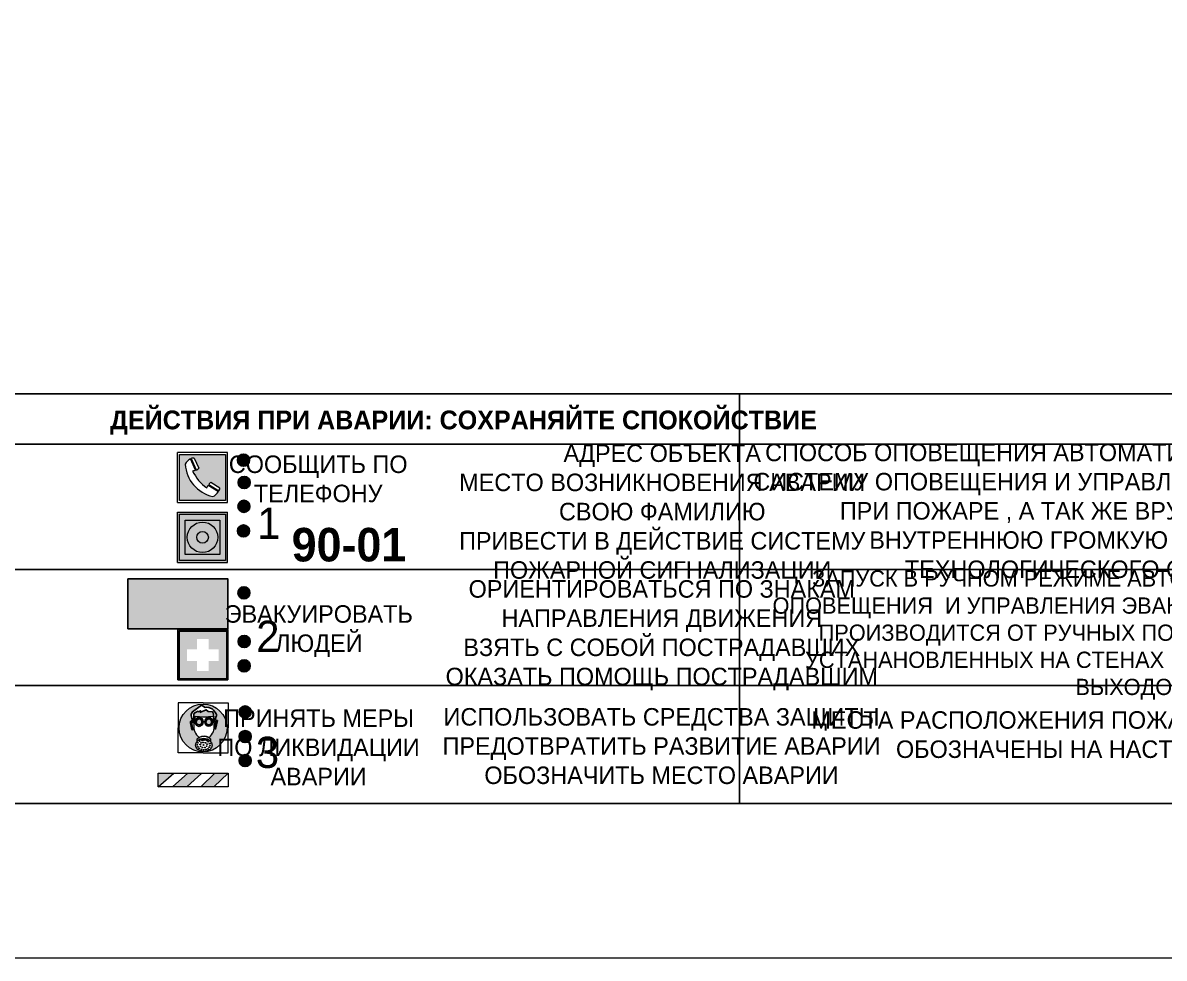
# Model space of a CAD drawing. Header units: millimetres. Extents: x 13810 to 67229, y 12374 to 21950.
# Drawn here: x 33585.7 to 33768.2, y 13755.9 to 13905.4 of the extents above; entities that cross this region are included whole.
import ezdxf

# ---------------------------------------------------------------- set-up
doc = ezdxf.new("R2010")
doc.units = ezdxf.units.MM
doc.styles.add('обычный', font='arial.ttf')

# ---------------------------------------------------------------- blocks, each defined once
blk = doc.blocks.new('A$C38D26F80')
h = blk.add_hatch(color=5)
h.dxf.hatch_style = 1
h.paths.add_polyline_path([(-8.77, -4.48, 1), (-0.19, -4.48, 1)])
h.paths.add_polyline_path([(-6.75, -3.58), (-6.75, -3.31), (-6.62, -3.22), (-6.5, -3.22), (-6.42, -3.3), (-6.39, -3.28), (-6.59, -2.23), (-6.59, -2.01), (-6.38, -1.58), (-4.76, -0.4), (-4.13, -0.79, -0.362848), (-2.1, -2.1, -0.201049), (-2.17, -2.48, 0.085434), (-2.26, -3.13), (-1.9, -3.16), (-2.25, -4.7), (-2.4, -4.59), (-2.43, -4.34), (-2.36, -4.34), (-2.14, -3.34), (-2.47, -3.42), (-2.58, -1.95), (-2.77, -1.58), (-3.58, -1.52), (-3.92, -1.26), (-5.05, -1.73), (-4.87, -1.39), (-5.41, -1.6), (-5.41, -1.46), (-6.13, -1.87), (-6.18, -3.5), (-6.56, -3.47), (-6.37, -4.59), (-6.16, -4.43), (-6.16, -4.66), (-6.36, -4.79), (-6.37, -4.8), (-6.51, -4.76)], flags=16)
h.paths.add_polyline_path([(-6.51, -4.76), (-6.36, -4.79), (-6.37, -4.8)], flags=0)
h.paths.add_polyline_path([(-5.92, -2.34, 0.089508), (-2.67, -2.35), (-2.48, -3.88, -0.268602), (-3.4, -6.18, 0.262449), (-5.2, -6.18, -0.268602), (-6.11, -3.88)], flags=16)
edge = h.paths.add_edge_path(flags=16)
edge.add_ellipse((-5.19, -3.41), major_axis=(0, 0.842), ratio=0.848992, start_angle=0, end_angle=360)
edge = h.paths.add_edge_path(flags=0)
edge.add_ellipse((-5.19, -3.39), major_axis=(0, 0.665), ratio=0.853798, start_angle=0, end_angle=360)
edge = h.paths.add_edge_path(flags=0)
edge.add_ellipse((-5.19, -3.4), major_axis=(0, 0.528), ratio=0.864094, start_angle=0, end_angle=360)
edge = h.paths.add_edge_path(flags=16)
edge.add_ellipse((-3.47, -3.4), major_axis=(0, 0.842), ratio=0.848992, start_angle=0, end_angle=360)
h.paths.add_polyline_path([(-3.13, -6.45), (-3.13, -6.84, 0.383174), (-5.57, -6.85), (-5.57, -6.49, -0.369952)], flags=16)
edge = h.paths.add_edge_path(flags=0)
edge.add_ellipse((-3.47, -3.39), major_axis=(0, 0.665), ratio=0.853798, start_angle=0, end_angle=360)
edge = h.paths.add_edge_path(flags=0)
edge.add_ellipse((-3.47, -3.4), major_axis=(0, 0.528), ratio=0.864094, start_angle=0, end_angle=360)
edge = h.paths.add_edge_path(flags=16)
edge.add_ellipse((-4.34, -7.57), major_axis=(-1.48, 0), ratio=0.744955, start_angle=0, end_angle=360)
h.paths.add_polyline_path([(-5.01, -6.85, -1), (-5.15, -6.85, -1)], flags=0)
h.paths.add_polyline_path([(-5.33, -7.14, -1), (-5.47, -7.14, -1)], flags=0)
h.paths.add_polyline_path([(-4.61, -6.71, -1), (-4.74, -6.71, -1)], flags=16)
h.paths.add_polyline_path([(-5.43, -7.51, -1), (-5.57, -7.51, -1)], flags=0)
h.paths.add_polyline_path([(-4.26, -6.67, -1), (-4.4, -6.67, -1)], flags=16)
h.paths.add_polyline_path([(-4.74, -7.14, -1), (-4.88, -7.14, -1)], flags=0)
h.paths.add_polyline_path([(-4.93, -7.43, -1), (-5.07, -7.43, -1)], flags=0)
h.paths.add_polyline_path([(-4.41, -7.07, -1), (-4.54, -7.07, -1)], flags=0)
h.paths.add_polyline_path([(-5.33, -7.87, -1), (-5.46, -7.87, -1)], flags=0)
h.paths.add_polyline_path([(-3.8, -6.71, -1), (-3.94, -6.71, -1)], flags=16)
h.paths.add_polyline_path([(-4.85, -7.78, -1), (-4.98, -7.78, -1)], flags=0)
h.paths.add_polyline_path([(-3.96, -7.14, -1), (-4.1, -7.14, -1)], flags=0)
h.paths.add_polyline_path([(-4.33, -7.53, -1), (-4.47, -7.53, -1)], flags=0)
h.paths.add_polyline_path([(-5.09, -8.12, -1), (-5.23, -8.12, -1)], flags=0)
h.paths.add_polyline_path([(-3.5, -6.94, -1), (-3.64, -6.94, -1)], flags=0)
h.paths.add_polyline_path([(-4.54, -7.97, -1), (-4.68, -7.97, -1)], flags=0)
h.paths.add_polyline_path([(-3.66, -7.39, -1), (-3.8, -7.39, -1)], flags=0)
h.paths.add_polyline_path([(-4.73, -8.35, -1), (-4.86, -8.35, -1)], flags=0)
h.paths.add_polyline_path([(-4.09, -7.96, -1), (-4.23, -7.96, -1)], flags=0)
h.paths.add_polyline_path([(-3.77, -7.74, -1), (-3.91, -7.74, -1)], flags=0)
h.paths.add_polyline_path([(-3.22, -7.27, -1), (-3.35, -7.27, -1)], flags=0)
h.paths.add_polyline_path([(-4.34, -8.4, -1), (-4.47, -8.4, -1)], flags=0)
h.paths.add_polyline_path([(-3.16, -7.61, -1), (-3.3, -7.61, -1)], flags=0)
h.paths.add_polyline_path([(-3.9, -8.35, -1), (-4.04, -8.35, -1)], flags=0)
h.paths.add_polyline_path([(-3.32, -7.91, -1), (-3.46, -7.91, -1)], flags=0)
h.paths.add_polyline_path([(-3.55, -8.23, -1), (-3.69, -8.23, -1)], flags=0)
at = {"color": 5, "lineweight": 5}
for p, q in [((-4.48, 0), (-8.96, 0)), ((-8.96, 0), (-8.96, -4.48)), ((-4.48, 0), (0, 0)), ((0, 0), (0, -4.48)), ((-6.59, -2.01), (-6.38, -1.58)), ((-6.59, -2.23), (-6.59, -2.01)), ((-6.38, -1.58), (-4.76, -0.4)), ((-6.13, -1.87), (-6.18, -3.5)), ((-5.41, -1.46), (-6.13, -1.87)), ((-4.87, -1.39), (-5.41, -1.6)), ((-5.41, -1.6), (-5.41, -1.46)), ((-3.92, -1.26), (-5.05, -1.73)), ((-5.05, -1.73), (-4.87, -1.39)), ((-4.76, -0.4), (-4.13, -0.79)), ((-3.58, -1.52), (-3.92, -1.26)), ((-2.77, -1.58), (-3.58, -1.52)), ((-2.58, -1.95), (-2.77, -1.58)), ((-2.47, -3.42), (-2.58, -1.95)), ((-6.75, -3.31), (-6.62, -3.22)), ((-6.75, -3.58), (-6.75, -3.31)), ((-6.51, -4.76), (-6.75, -3.58)), ((-6.62, -3.22), (-6.5, -3.22)), ((-6.39, -3.28), (-6.59, -2.23)), ((-6.18, -3.5), (-6.56, -3.47)), ((-6.56, -3.47), (-6.37, -4.59)), ((-6.5, -3.22), (-6.42, -3.3)), ((-6.42, -3.3), (-6.39, -3.28)), ((-5.92, -2.34), (-6.11, -3.88)), ((-2.67, -2.34), (-2.48, -3.88)), ((-2.14, -3.34), (-2.47, -3.42)), ((-2.36, -4.34), (-2.14, -3.34)), ((-1.9, -3.16), (-2.26, -3.13)), ((-2.25, -4.7), (-1.9, -3.16)), ((-8.96, -8.96), (-8.96, -4.48)), ((-6.37, -4.8), (-6.51, -4.76)), ((-6.37, -4.59), (-6.16, -4.43)), ((-6.16, -4.66), (-6.37, -4.8)), ((-6.16, -4.43), (-6.16, -4.66)), ((-2.43, -4.34), (-2.4, -4.59)), ((-2.43, -4.34), (-2.36, -4.34)), ((-2.4, -4.59), (-2.25, -4.7)), ((0, -8.96), (0, -4.48)), ((-5.57, -6.49), (-5.57, -6.85)), ((-3.13, -6.45), (-3.13, -6.84)), ((-4.48, -8.96), (-8.96, -8.96)), ((-4.48, -8.96), (0, -8.96))]:
    blk.add_line(p, q, dxfattribs=at)
at = {"color": 5}
for p, q in [((-6.59, -2.01), (-6.38, -1.58)), ((-6.59, -2.23), (-6.59, -2.01)), ((-6.38, -1.58), (-4.76, -0.4)), ((-6.13, -1.87), (-6.18, -3.5)), ((-5.41, -1.46), (-6.13, -1.87)), ((-4.87, -1.39), (-5.41, -1.6)), ((-5.41, -1.6), (-5.41, -1.46)), ((-3.92, -1.26), (-5.05, -1.73)), ((-5.05, -1.73), (-4.87, -1.39)), ((-4.76, -0.4), (-4.13, -0.79)), ((-3.58, -1.52), (-3.92, -1.26)), ((-2.77, -1.58), (-3.58, -1.52)), ((-2.58, -1.95), (-2.77, -1.58)), ((-2.47, -3.42), (-2.58, -1.95)), ((-6.75, -3.31), (-6.62, -3.22)), ((-6.75, -3.58), (-6.75, -3.31)), ((-6.51, -4.76), (-6.75, -3.58)), ((-6.62, -3.22), (-6.5, -3.22)), ((-6.39, -3.28), (-6.59, -2.23)), ((-6.18, -3.5), (-6.56, -3.47)), ((-6.56, -3.47), (-6.37, -4.59)), ((-6.5, -3.22), (-6.42, -3.3)), ((-6.42, -3.3), (-6.39, -3.28)), ((-2.14, -3.34), (-2.47, -3.42)), ((-2.36, -4.34), (-2.14, -3.34)), ((-2.26, -3.13), (-1.9, -3.16)), ((-1.9, -3.16), (-2.25, -4.7)), ((-6.37, -4.8), (-6.51, -4.76)), ((-6.36, -4.79), (-6.51, -4.76)), ((-6.37, -4.59), (-6.16, -4.43)), ((-6.16, -4.66), (-6.37, -4.8)), ((-6.16, -4.66), (-6.36, -4.79)), ((-6.16, -4.43), (-6.16, -4.66)), ((-2.4, -4.59), (-2.43, -4.34)), ((-2.43, -4.34), (-2.36, -4.34)), ((-2.25, -4.7), (-2.4, -4.59))]:
    blk.add_line(p, q, dxfattribs=at)
at = {"color": 5, "lineweight": 5}
for centre, radius in [((-4.48, -4.48), 4.29), ((-5.5, -7.51), 0.0678), ((-5.4, -7.14), 0.0678), ((-5.4, -7.87), 0.0678), ((-5.16, -8.12), 0.0678), ((-5.08, -6.85), 0.0678), ((-5, -7.43), 0.0678), ((-4.91, -7.78), 0.0678), ((-4.81, -7.14), 0.0678), ((-4.67, -6.71), 0.0678), ((-4.61, -7.97), 0.0678), ((-4.47, -7.07), 0.0678), ((-4.4, -7.53), 0.0678), ((-4.33, -6.67), 0.0678), ((-4.16, -7.96), 0.0678), ((-4.03, -7.14), 0.0678), ((-3.87, -6.71), 0.0678), ((-3.84, -7.74), 0.0678), ((-3.73, -7.39), 0.0678), ((-3.62, -8.23), 0.0678), ((-3.57, -6.94), 0.0678), ((-3.39, -7.91), 0.0678), ((-3.28, -7.27), 0.0678), ((-3.23, -7.61), 0.0678), ((-4.79, -8.35), 0.0678), ((-4.4, -8.4), 0.0678), ((-3.97, -8.35), 0.0678)]:
    blk.add_circle(centre, radius, dxfattribs=at)
at = {"color": 5}
for centre, radius, start, end in [((-3.89, -2.66), 1.88, 17.387, 97.1599), ((-0.35, -3.07), 1.91, 162.2553, 181.7878), ((-2.6, -2.2), 0.511, 326.3906, 11.8614)]:
    blk.add_arc(centre, radius, start, end, dxfattribs=at)
at = {"color": 5, "lineweight": 5}
for centre, radius, start, end in [((-3.66, -4.24), 2.47, 171.573, 231.7124), ((-4.28, 6.66), 9.15, 259.6987, 280.1569), ((-4.93, -4.24), 2.47, 308.2876, 8.427), ((-0.47, -3.05), 1.79, 161.5846, 182.4584), ((-2.6, -2.2), 0.513, 326.4781, 11.7739), ((-4.33, -7.88), 1.87, 50.358, 131.5662), ((-4.3, -7.78), 1.83, 60.5889, 119.4111), ((-4.34, -8.2), 1.82, 48.4943, 132.3565)]:
    blk.add_arc(centre, radius, start, end, dxfattribs=at)
for centre, major_axis, ratio in [((-5.19, -3.41), (0, 0.842), 0.848992), ((-5.19, -3.39), (0, 0.665), 0.853798), ((-5.19, -3.4), (0, 0.528), 0.864094), ((-3.47, -3.4), (0, 0.842), 0.848992), ((-3.47, -3.39), (0, 0.665), 0.853798), ((-3.47, -3.4), (0, 0.528), 0.864094), ((-4.34, -7.57), (-1.48, 0), 0.744955)]:
    blk.add_ellipse(centre, major_axis=major_axis, ratio=ratio, dxfattribs=at)
blk = doc.blocks.new('A$C47DD6509')
at = {"lineweight": 5}
for points in [[(-8.69, 0), (-11.19, 0), (-11.19, -2.22)], [(-4.22, 0), (-6.45, 0), (-8.91, -2.22), (-6.61, -2.22)], [(0, 0), (-2.09, 0), (-4.36, -2.22), (-2.29, -2.22)]]:
    blk.add_hatch(color=242, dxfattribs=at).paths.add_polyline_path(points)
at = {"color": 242, "lineweight": 5}
for p, q in [((-11.19, -2.22), (-8.69, 0)), ((-11.19, -2.22), (-11.19, 0)), ((-11.19, 0), (-8.69, 0)), ((-11.19, 0), (0, 0)), ((-8.91, -2.22), (-6.45, 0)), ((-6.61, -2.22), (-4.22, 0)), ((-4.36, -2.22), (-2.09, 0)), ((-2.29, -2.22), (0, 0)), ((0, 0), (0, -2.22)), ((0, -2.22), (-11.19, -2.22))]:
    blk.add_line(p, q, dxfattribs=at)
blk = doc.blocks.new('A$C32E8229D')
at = {"true_color": 0xffffff}
blk.add_hatch(color=7, dxfattribs=at).paths.add_polyline_path([(0, 0), (0, -8), (16, -8), (16, 0)])
h = blk.add_hatch(color=126)
h.paths.add_polyline_path([(0.2, -0.2), (15.8, -0.2), (15.8, -7.8), (0.2, -7.8)])
h.paths.add_polyline_path([(13.49, -2.05), (12.08, -2.05), (11.37, -2.63, 0.162397), (11.29, -2.84), (11.29, -3.63), (10.35, -3.63), (10.35, -4.05), (11.68, -4.05), (11.68, -3.48), (12.26, -4.28), (11.29, -5.1), (11.29, -6.78), (11.85, -6.78), (11.85, -5.44), (12.8, -4.64), (12.8, -5.94), (14.46, -5.94), (14.46, -5.39), (13.45, -5.39), (13.45, -3.97), (12.46, -2.59), (13.15, -2.59), (13.69, -3.34), (14.18, -3)], flags=16)
h.paths.add_polyline_path([(10.74, -1.82, 1), (11.8, -1.82, 1)], flags=16)
h.paths.add_polyline_path([(9.39, -3.59), (5.99, -3.59), (6.56, -3.03), (5.91, -3.03), (5.1, -3.83), (5.91, -4.64), (6.56, -4.64), (5.99, -4.09), (9.39, -4.09)], flags=16)
h.paths.add_polyline_path([(4.29, -1.08), (1.72, -1.08), (1.72, -6.6), (4.29, -6.6)], flags=16)
at = {"color": 126}
blk.add_lwpolyline([(16, -8), (0, -8), (0, 0), (16, 0)], close=True, dxfattribs=at)
blk = doc.blocks.new('A$C18900ED3')
h = blk.add_hatch(color=126)
h.paths.add_polyline_path([(-0.18, -0.18), (-7.02, -0.18), (-7.02, -7.02), (-0.18, -7.02)])
h.paths.add_polyline_path([(-5.89, -4.46), (-5.89, -2.77), (-4.46, -2.77), (-4.46, -1.31), (-2.77, -1.31), (-2.77, -2.77), (-1.33, -2.77), (-1.33, -4.46), (-2.77, -4.46), (-2.77, -5.89), (-4.46, -5.89), (-4.46, -4.46)], flags=16)
at = {"color": 126}
for p, q in [((-7.2, 0), (-7.2, -7.2)), ((0, 0), (-7.2, 0)), ((0, -7.2), (0, 0)), ((-7.02, -7.02), (-7.02, -0.18)), ((-7.02, -0.18), (-0.18, -0.18)), ((-0.18, -0.18), (-0.18, -7.02)), ((-7.2, -7.2), (0, -7.2)), ((-0.18, -7.02), (-7.02, -7.02))]:
    blk.add_line(p, q, dxfattribs=at)
blk = doc.blocks.new('A$C456E1F9C')
at = {"lineweight": 5}
h = blk.add_hatch(color=242, dxfattribs=at)
h.paths.add_polyline_path([(0.51, -1.47), (0.51, -13.26), (12.29, -13.26), (12.29, -1.47)])
h.paths.add_polyline_path([(5.42, -4.95, -0.254479), (4.78, -5.4), (3.52, -2.53, -0.209735), (4.23, -2.4)], flags=16)
h.paths.add_polyline_path([(8.53, -8.6), (10.87, -10.17), (10.54, -10.76), (8.03, -9.13, -0.192251)], flags=16)
h.paths.add_polyline_path([(4.61, -5.49, 0.005518), (3.87, -5.72, 0.128647), (7.49, -10.01, 0.00809), (7.83, -9.33), (10.47, -10.97, -0.16736), (8.99, -12.25, -0.327862), (1.95, -3.95, -0.166952), (3.36, -2.62)], flags=16)
at = {"color": 242, "lineweight": 5}
for p, q in [((0, -13.77), (0, -0.97)), ((12.8, -0.97), (0, -0.97)), ((4.61, -5.49), (3.36, -2.62)), ((3.52, -2.53), (4.78, -5.4)), ((4.23, -2.4), (5.42, -4.95)), ((12.8, -13.77), (12.8, -0.97)), ((10.81, -10.12), (8.53, -8.6)), ((7.83, -9.33), (10.47, -10.97)), ((8.03, -9.13), (10.54, -10.76)), ((10.54, -10.76), (10.8, -10.3)), ((10.8, -10.3), (10.81, -10.12)), ((0, -13.77), (12.8, -13.77))]:
    blk.add_line(p, q, dxfattribs=at)
blk.add_lwpolyline([(0.51, -1.47), (12.29, -1.47), (12.29, -13.26), (0.51, -13.26)], close=True, dxfattribs=at)
for centre, radius, start, end in [((4.59, -5.34), 2.99, 114.2845, 152.1974), ((4.02, -3.27), 0.891, 76.3284, 123.7092), ((11.12, -3.31), 9.19, 183.9915, 256.6009), ((14.98, -39.1), 35.17, 107.1487, 108.4135), ((13.86, -0.94), 11.08, 205.5536, 234.8762), ((4.68, -4.59), 0.824, 276.9621, 334.0723), ((8.94, -9.5), 0.989, 114.4092, 157.9388), ((-13.31, 0.8), 23.44, 332.5487, 334.4027), ((7.87, -9.46), 3, 291.9291, 329.9329)]:
    blk.add_arc(centre, radius, start, end, dxfattribs=at)
blk = doc.blocks.new('A$C54414219')
at = {"true_color": 0xffffff}
h = blk.add_hatch(color=7, dxfattribs=at)
h.paths.add_polyline_path([(2.39, -9.45), (2.39, -18.3), (11.23, -18.3), (11.23, -9.45)], flags=0)
h.paths.add_polyline_path([(10.71, -13.87, -1), (2.92, -13.87, -1)], flags=0)
h.paths.add_polyline_path([(8.3, -13.87, -1), (5.33, -13.87, -1)], flags=0)
h.paths.add_polyline_path([(0.41, -7.47), (0.41, -20.27), (13.21, -20.27), (13.21, -7.47)])
h.paths.add_polyline_path([(0.92, -19.77), (12.71, -19.77), (12.71, -7.98), (0.92, -7.98)], flags=16)
h.paths.add_polyline_path([(11.23, -9.45), (11.23, -18.3), (2.39, -18.3), (2.39, -9.45)], flags=0)
at = {"lineweight": 5}
h = blk.add_hatch(color=242, dxfattribs=at)
h.paths.add_polyline_path([(12.71, -7.98), (0.92, -7.98), (0.92, -19.77), (12.71, -19.77)])
h.paths.add_polyline_path([(11.23, -18.3), (2.39, -18.3), (2.39, -9.45), (11.23, -9.45)], flags=16)
h.paths.add_polyline_path([(10.71, -13.87, -1), (2.92, -13.87, -1)], flags=0)
h.paths.add_polyline_path([(8.3, -13.87, -1), (5.33, -13.87, -1)], flags=0)
at = {"true_color": 0xffffff}
h = blk.add_hatch(color=7, dxfattribs=at)
h.paths.add_polyline_path([(2.39, -9.45), (2.39, -18.3), (11.23, -18.3), (11.23, -9.45)])
h.paths.add_polyline_path([(10.71, -13.87, -1), (2.92, -13.87, -1)], flags=16)
h.paths.add_polyline_path([(8.3, -13.87, -1), (5.33, -13.87, -1)], flags=0)
at = {"lineweight": 5}
h = blk.add_hatch(color=242, dxfattribs=at)
h.paths.add_polyline_path([(2.92, -13.87, 1), (10.71, -13.87, 1)])
h.paths.add_polyline_path([(8.3, -13.87, -1), (5.33, -13.87, -1)], flags=16)
at = {"color": 242, "lineweight": 5}
for p, q in [((0.41, -20.27), (0.41, -7.47)), ((0.41, -7.47), (13.21, -7.47)), ((0.41, -7.47), (13.21, -7.47)), ((13.21, -20.27), (13.21, -7.47)), ((0.41, -20.27), (13.21, -20.27))]:
    blk.add_line(p, q, dxfattribs=at)
for points in [[(0.92, -7.98), (12.71, -7.98), (12.71, -19.77), (0.92, -19.77)], [(2.39, -9.45), (11.23, -9.45), (11.23, -18.3), (2.39, -18.3)]]:
    blk.add_lwpolyline(points, close=True, dxfattribs=at)
for radius in [3.89, 1.49]:
    blk.add_circle((6.81, -13.87), radius, dxfattribs=at)

msp = doc.modelspace()

# ---------------------------------------------------------------- hatches: boundary and pattern name
at = {"lineweight": 0}
h = msp.add_hatch(color=256, dxfattribs=at)
h.dxf.hatch_style = 1
h.paths.add_polyline_path([(33620.03, 13835.5, 1), (33621.96, 13835.5, 1)])
h = msp.add_hatch(color=256, dxfattribs=at)
h.dxf.hatch_style = 1
h.paths.add_polyline_path([(33620.13, 13831.92, 1), (33622.06, 13831.92, 1)])
h = msp.add_hatch(color=256, dxfattribs=at)
h.dxf.hatch_style = 1
h.paths.add_polyline_path([(33620.09, 13828.11, 1), (33622.02, 13828.11, 1)])
h = msp.add_hatch(color=256, dxfattribs=at)
h.dxf.hatch_style = 1
h.paths.add_polyline_path([(33620.01, 13824.18, 1), (33621.94, 13824.18, 1)])
h = msp.add_hatch(color=256, dxfattribs=at)
h.dxf.hatch_style = 1
h.paths.add_polyline_path([(33620.09, 13814.29, 1), (33622.03, 13814.29, 1)])
h = msp.add_hatch(color=256, dxfattribs=at)
h.dxf.hatch_style = 1
h.paths.add_polyline_path([(33620.13, 13806.51, 1), (33622.07, 13806.51, 1)])
h = msp.add_hatch(color=256, dxfattribs=at)
h.dxf.hatch_style = 1
h.paths.add_polyline_path([(33620.13, 13802.61, 1), (33622.06, 13802.61, 1)])
h = msp.add_hatch(color=256, dxfattribs=at)
h.dxf.hatch_style = 1
h.paths.add_polyline_path([(33620.29, 13795.25, 1), (33622.22, 13795.25, 1)])
h = msp.add_hatch(color=256, dxfattribs=at)
h.dxf.hatch_style = 1
h.paths.add_polyline_path([(33620.28, 13791.31, 1), (33622.21, 13791.31, 1)])
h = msp.add_hatch(color=256, dxfattribs=at)
h.dxf.hatch_style = 1
h.paths.add_polyline_path([(33620.28, 13787.47, 1), (33622.21, 13787.47, 1)])

# ---------------------------------------------------------------- linework, layer by layer
at = {"color": 126, "lineweight": 0, "true_color": 0x008754}
msp.add_lwpolyline([(33387.42, 14150.9), (33987.42, 14150.9), (33987.42, 13755.9), (33387.42, 13755.9)], close=True, dxfattribs=at)
msp.add_lwpolyline([(33387.42, 14150.9), (33987.42, 14150.9), (33987.42, 13755.9), (33387.42, 13755.9)], close=True, dxfattribs=at)
msp.add_lwpolyline([(33387.42, 14150.9), (33987.42, 14150.9), (33987.42, 13755.9), (33387.42, 13755.9)], close=True, dxfattribs=at)
msp.add_lwpolyline([(33387.42, 14150.9), (33987.42, 14150.9), (33987.42, 13755.9), (33387.42, 13755.9)], close=True, dxfattribs=at)
for points in [[(33556.55, 13838.04), (33700.31, 13838.04), (33700.31, 13846.09), (33556.55, 13846.09)], [(33700.31, 13846.09), (33822.03, 13846.09), (33822.03, 13780.64), (33700.31, 13780.64)], [(33700.31, 13846.09), (33822.03, 13846.09), (33822.03, 13838.04), (33700.31, 13838.04)], [(33556.55, 13838.04), (33700.31, 13838.04), (33700.31, 13780.64), (33556.55, 13780.64)], [(33700.31, 13838.04), (33822.03, 13838.04), (33822.03, 13818.04), (33700.31, 13818.04)], [(33822.03, 13818.04), (33700.31, 13818.04), (33700.31, 13799.47), (33822.03, 13799.47)]]:
    msp.add_lwpolyline(points, close=True)
for points in [[(33614.96, 13818.04), (33556.55, 13818.04), (33700.31, 13818.04)], [(33614.96, 13799.47), (33556.55, 13799.47), (33700.31, 13799.47)]]:
    msp.add_lwpolyline(points)
for centre in [(33620.99, 13835.5), (33621.1, 13831.92), (33621.06, 13828.11), (33620.98, 13824.18), (33621.06, 13814.29), (33621.1, 13806.51), (33621.09, 13802.61), (33621.25, 13795.25), (33621.25, 13791.31), (33621.25, 13787.47)]:
    msp.add_circle(centre, 0.966)

# ---------------------------------------------------------------- block references
for name, p, xscale, yscale, zscale in [('A$C456E1F9C', (33610.44, 13837.32), 0.625, 0.625, 0.625), ('A$C54414219', (33610.18, 13831.83), 0.625, 0.625, 0.625), ('A$C18900ED3', (33618.5, 13808.36), 1.111111111007631, 1.111111111007631, 1.111111111007631), ('A$C38D26F80', (33618.52, 13796.69), 0.8928571427240968, 0.8928571427240968, 0.8928571427240968)]:
    msp.add_blockref(name, p, dxfattribs=dict(xscale=xscale, yscale=yscale, zscale=zscale))
at = {"xscale": -1}
msp.add_blockref('A$C32E8229D', (33618.5, 13816.51), dxfattribs=at)
at = {"color": 242, "true_color": 0xc1121c}
msp.add_blockref('A$C47DD6509', (33618.52, 13785.48), dxfattribs=at)

# ---------------------------------------------------------------- texts
at = {"lineweight": 0, "attachment_point": 5, "style": 'обычный'}
for s, insert, char_height, width in [('{\\fProxima Nova Rg|b1|i0|c204|p2;ДЕЙСТВИЯ ПРИ АВАРИИ: СОХРАНЯЙТЕ СПОКОЙСТВИЕ\\H1.6644x; }', (33656.16, 13841.49), 3, 175.1736), ('\\pi-8.4,l8.4,t8.4;{\\fProxima Nova Rg|b0|i0|c204|p2;АДРЕС ОБЪЕКТА\\PМЕСТО ВОЗНИКНОВЕНИЯ АВАРИИ\\PСВОЮ ФАМИЛИЮ\\PПРИВЕСТИ В ДЕЙСТВИЕ СИСТЕМУ \\PПОЖАРНОЙ СИГНАЛИЗАЦИИ}', (33687.94, 13826.87), 2.8, 126.6484), ('{\\fProxima Nova Rg|b0|i0|c204|p2;СПОСОБ ОПОВЕЩЕНИЯ АВТОМАТИЧЕСКИЙ ЧЕРЕЗ РЕЧЕВУЮ СИСТЕМУ ОПОВЕЩЕНИЯ И УПРАВЛЕНИЯ ЭВАКУАЦИЕЙ ЛЮДЕЙ ПРИ ПОЖАРЕ , А ТАК ЖЕ ВРУЧНУЮ, ИСПОЛЬЗУЯ ВНУТРЕННЮЮ ГРОМКУЮ СВЯЗЬ СИСТЕМЫ ТЕХНОЛОГИЧЕСКОГО ОПОВЕЩЕНИЯ.}', (33761.94, 13826.99), 2.8, 118.5618), ('{\\fProxima Nova Rg|b0|i0|c204|p2;СООБЩИТЬ ПО \\PТЕЛЕФОНУ}', (33632.93, 13832.49), 2.8, 126.6484), ('{\\fProxima Nova Rg|b0|i0|c204|p2;1\\H1.1667x; }', (33625.03, 13825.42), 5, 126.6484), ('{\\fProxima Nova Rg|b1|i0|c204|p2;\\H1.0714x;90-01\\fProxima Nova Rg|b0|i0|c204|p2;\\H0.93331x; \\H1.3449x; }', (33637.85, 13821.95), 5, 126.6484), ('{\\fProxima Nova Rg|b0|i0|c204|p2;\\P\\pt7.8;ЗАПУСК В РУЧНОМ РЕЖИМЕ АВТОМАТИЧЕСКОЙ СИСТЕМЫ ОПОВЕЩЕНИЯ  И УПРАВЛЕНИЯ ЭВАКУАЦИИ ЛЮДЕЙ ПРИ ПОЖАРЕ ПРОИЗВОДИТСЯ ОТ РУЧНЫХ ПОЖАРНЫХ ИЗВЕЩАТЕЛЕЙ, УСТАНАНОВЛЕННЫХ НА СТЕНАХ ВБЛИЗИ ЭВАКУАЦИОННЫХ ВЫХОДОВ. }', (33763.38, 13809.71), 2.6, 121.7868), ('\\pi-8.4,l8.4,t8.4;{\\fProxima Nova Rg|b0|i0|c204|p2;ОРИЕНТИРОВАТЬСЯ ПО ЗНАКАМ \\PНАПРАВЛЕНИЯ ДВИЖЕНИЯ\\PВЗЯТЬ С СОБОЙ ПОСТРАДАВШИХ\\PОКАЗАТЬ ПОМОЩЬ ПОСТРАДАВШИМ}', (33687.87, 13807.51), 2.8, 126.6484), ('{\\fProxima Nova Rg|b0|i0|c204|p2;ЭВАКУИРОВАТЬ \\PЛЮДЕЙ}', (33633.03, 13808.17), 2.8, 126.6484), ('{\\fProxima Nova Rg|b0|i0|c204|p2;2\\H1.1967x; }', (33624.88, 13807.34), 5, 126.6484), ('\\pt8.4;{\\fProxima Nova Rg|b0|i0|c204|p2;\\PМЕСТА РАСПОЛОЖЕНИЯ ПОЖАРНЫХ ИЗВЕЩАТЕЛЕЙ ОБОЗНАЧЕНЫ НА НАСТОЯЩЕМ ПЛАНЕ}', (33761.74, 13793.56), 2.8, 118.5618), ('{\\fProxima Nova Rg|b0|i0|c204|p2;ПРИНЯТЬ МЕРЫ \\PПО ЛИКВИДАЦИИ \\PАВАРИИ}', (33632.99, 13789.59), 2.8, 126.6484), ('\\pi-8.4,l8.4,t8.4;{\\fProxima Nova Rg|b0|i0|c204|p2;ИСПОЛЬЗОВАТЬ СРЕДСТВА ЗАЩИТЫ \\PПРЕДОТВРАТИТЬ РАЗВИТИЕ АВАРИИ\\PОБОЗНАЧИТЬ МЕСТО АВАРИИ}', (33687.82, 13789.78), 2.8, 126.6484), ('{\\fProxima Nova Rg|b0|i0|c204|p2;3\\H1.1967x; }', (33624.82, 13788.76), 5, 126.6484)]:
    msp.add_mtext(s, dxfattribs=dict(at, insert=insert, char_height=char_height, width=width))

doc.saveas('drawing.dxf')
